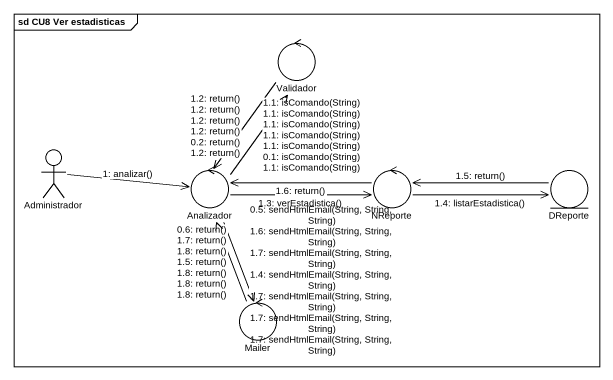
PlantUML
@startuml
mainframe sd CU8 Ver estadisticas
control Validador
actor Administrador
control Analizador
control NReporte
entity DReporte
control Mailer
Analizador --> Mailer : 0.5: sendHtmlEmail(String, String, String)\n1.6: sendHtmlEmail(String, String, String)\n1.7: sendHtmlEmail(String, String, String)\n1.4: sendHtmlEmail(String, String, String)\n1.7: sendHtmlEmail(String, String, String)\n1.7: sendHtmlEmail(String, String, String)\n1.7: sendHtmlEmail(String, String, String)
Mailer -up-> Analizador : 0.6: return()\n1.7: return()\n1.8: return()\n1.5: return()\n1.8: return()\n1.8: return()\n1.8: return()
Administrador -right-> Analizador : 1: analizar()
Analizador -up-> Validador : 1.1: isComando(String)\n1.1: isComando(String)\n1.1: isComando(String)\n1.1: isComando(String)\n1.1: isComando(String)\n0.1: isComando(String)\n1.1: isComando(String)
Validador --> Analizador : 1.2: return()\n1.2: return()\n1.2: return()\n1.2: return()\n0.2: return()\n1.2: return()
Analizador -right-> NReporte : 1.3: verEstadistica()
NReporte -right-> DReporte : 1.4: listarEstadistica()
DReporte -left-> NReporte : 1.5: return()
NReporte -left-> Analizador : 1.6: return()
@enduml
